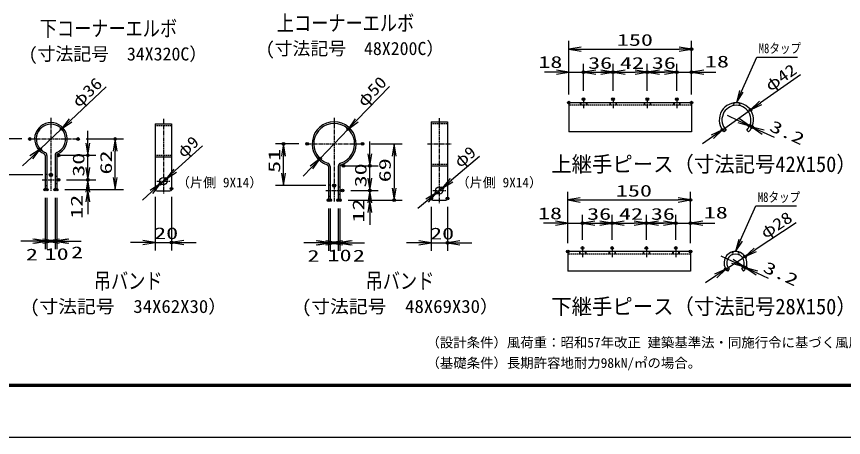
# Model space of a CAD drawing. Units: millimetres, scale not verified. Extents: x -4455 to 4455, y -3150 to 3150.
# Drawn here: x -618 to 2418, y -3150 to -1605 of the extents above; entities that cross this region are included whole.
import ezdxf
from ezdxf.enums import TextEntityAlignment as Align

# ---------------------------------------------------------------- set-up
doc = ezdxf.new("R2010")
doc.units = ezdxf.units.MM
doc.header["$LTSCALE"] = 20
doc.header["$PDMODE"] = 32
doc.header["$PDSIZE"] = 10
doc.linetypes.add('USER2', pattern=[0.375, 0.25, -0.125])
doc.linetypes.add('USER4', pattern=[1.125, 0.75, -0.125, 0.125, -0.125])
for name, color, linetype, lineweight in [('0-2_0', 7, 'Continuous', 25), ('0-4_EXTCNT-L', 2, 'Continuous', 25), ('0-5_DEFPOINTS', 7, 'Continuous', 25), ('0-7_WAKU', 7, 'Continuous', 25), ('0-9_D-TTL-TXT', 2, 'Continuous', 25)]:
    doc.layers.add(name, color=color, linetype=linetype, lineweight=lineweight)
doc.styles.add('ＭＳ ゴシック', font='')
doc.styles.get('ＭＳ ゴシック').set_extended_font_data('MS Gothic')

# ---------------------------------------------------------------- blocks, each defined once
blk = doc.blocks.new('DARROWS')
at = {"layer": '0-2_0', "color": 2}
blk.add_line((0, 0), (-19.982, 0), dxfattribs=at)
blk.add_lwpolyline([(-20, -3.333), (0, 0), (-20, 3.333)], dxfattribs=at)

msp = doc.modelspace()

# ---------------------------------------------------------------- linework, layer by layer
at = {"layer": '0-2_0', "color": 4, "linetype": 'USER4'}
for p, q in [((1463.95, -1908.02), (1463.95, -1941.48)), ((1571.95, -1908.02), (1571.95, -1941.48)), ((1697.95, -1908.02), (1697.95, -1941.48)), ((1805.95, -1908.02), (1805.95, -1941.48)), ((-492, -1976.94), (-492, -2246.83)), ((-79.32, -1980.63), (-79.32, -2254.78)), ((548, -1976.54), (548, -2285.99)), ((933.97, -1977.79), (933.97, -2291.65)), ((-569.2, -2054.15), (-392.62, -2054.15)), ((448.36, -2072.15), (652.15, -2072.15)), ((891.11, -2072.15), (977.3, -2072.15)), ((-524.36, -2204.15), (-464.36, -2204.15)), ((-103.32, -2209.15), (-55.32, -2209.15)), ((517.29, -2243.15), (578.77, -2243.15)), ((909.94, -2243.15), (958.01, -2243.15)), ((1460.37, -2454.34), (1460.37, -2487.8)), ((1568.37, -2454.34), (1568.37, -2487.8)), ((1694.37, -2454.34), (1694.37, -2487.8)), ((1802.37, -2454.34), (1802.37, -2487.8))]:
    msp.add_line(p, q, dxfattribs=at)
at = {"layer": '0-2_0'}
for p, q in [((1409.95, -1920.88), (1409.95, -2028.43)), ((1859.95, -1920.88), (1409.95, -1920.88)), ((1451.95, -1920.88), (1451.95, -1930.48)), ((1454.05, -1920.88), (1454.05, -1930.48)), ((1473.85, -1920.88), (1473.85, -1930.48)), ((1475.95, -1920.88), (1475.95, -1930.48)), ((1559.95, -1920.88), (1559.95, -1930.48)), ((1562.05, -1920.88), (1562.05, -1930.48)), ((1581.85, -1920.88), (1581.85, -1930.48)), ((1583.95, -1920.88), (1583.95, -1930.48)), ((1685.95, -1920.88), (1685.95, -1930.48)), ((1688.05, -1920.88), (1688.05, -1930.48)), ((1707.85, -1920.88), (1707.85, -1930.48)), ((1709.95, -1920.88), (1709.95, -1930.48)), ((1793.95, -1920.88), (1793.95, -1930.48)), ((1796.05, -1920.88), (1796.05, -1930.48)), ((1815.85, -1920.88), (1815.85, -1930.48)), ((1817.95, -1920.88), (1817.95, -1930.48)), ((1859.95, -1920.88), (1859.95, -2028.43)), ((-109.32, -1999.15), (-109.32, -2239.15)), ((-109.32, -1999.15), (-49.32, -1999.15)), ((-49.32, -1999.15), (-49.32, -2239.15)), ((903.97, -1991.15), (903.97, -2273.15)), ((903.97, -1991.15), (963.97, -1991.15)), ((963.97, -1991.15), (963.97, -2273.15)), ((1859.95, -2028.43), (1409.95, -2028.43)), ((1987.49, -2021.64), (1980.71, -2028.43)), ((2063.01, -2021.64), (2069.8, -2028.43)), ((2073.73, -2006.28), (2082.44, -2010.3)), ((-513, -2114.37), (-513, -2240.15)), ((-507, -2114.37), (-507, -2240.15)), ((-477, -2114.37), (-477, -2240.15)), ((-471, -2114.37), (-471, -2240.15)), ((-463.71, -2114.15), (-423.27, -2114.15)), ((-109.32, -2119.15), (-49.32, -2119.15)), ((527, -2154.85), (527, -2279.15)), ((533, -2154.85), (533, -2279.15)), ((563, -2154.85), (563, -2279.15)), ((569, -2154.85), (569, -2279.15)), ((581.99, -2153.15), (622.15, -2153.15)), ((903.97, -2153.15), (963.97, -2153.15)), ((-513, -2183.15), (-507, -2183.15)), ((-477, -2190.65), (-471, -2190.65)), ((-513, -2225.15), (-507, -2225.15)), ((-513, -2240.15), (-507, -2240.15)), ((-477, -2217.65), (-471, -2217.65)), ((-477, -2240.15), (-471, -2240.15)), ((-109.32, -2236.57), (-109.32, -2239.15)), ((-103.32, -2245.15), (-55.32, -2245.15)), ((527, -2222.15), (533, -2222.15)), ((563, -2229.65), (569, -2229.65)), ((527, -2264.15), (533, -2264.15)), ((563, -2256.65), (569, -2256.65)), ((527, -2279.15), (533, -2279.15)), ((563, -2279.15), (569, -2279.15)), ((909.97, -2279.15), (957.97, -2279.15)), ((1448.37, -2467.2), (1448.37, -2476.8)), ((1450.47, -2467.2), (1450.47, -2476.8)), ((1470.27, -2467.2), (1470.27, -2476.8)), ((1472.37, -2467.2), (1472.37, -2476.8)), ((1556.37, -2467.2), (1556.37, -2476.8)), ((1558.47, -2467.2), (1558.47, -2476.8)), ((1578.27, -2467.2), (1578.27, -2476.8)), ((1580.37, -2467.2), (1580.37, -2476.8)), ((1682.37, -2467.2), (1682.37, -2476.8)), ((1684.47, -2467.2), (1684.47, -2476.8)), ((1704.27, -2467.2), (1704.27, -2476.8)), ((1706.37, -2467.2), (1706.37, -2476.8)), ((1790.37, -2467.2), (1790.37, -2476.8)), ((1792.47, -2467.2), (1792.47, -2476.8)), ((1812.27, -2467.2), (1812.27, -2476.8)), ((1814.37, -2467.2), (1814.37, -2476.8)), ((1856.37, -2467.2), (1856.37, -2538.9)), ((1856.37, -2538.9), (1406.37, -2538.9)), ((1998.76, -2532.11), (1991.98, -2538.9)), ((2044.59, -2532.11), (2051.37, -2538.9)), ((2051.06, -2522.86), (2059.76, -2526.9))]:
    msp.add_line(p, q, dxfattribs=at)
at = {"layer": '0-2_0', "linetype": 'USER2'}
for p, q in [((1859.95, -1930.48), (1409.95, -1930.48)), ((2013.25, -1922.03), (2013.25, -1931.84)), ((2015.35, -1921.66), (2015.35, -1931.4)), ((2035.15, -1921.66), (2035.15, -1931.4)), ((2037.25, -1922.03), (2037.25, -1931.84)), ((903.97, -1997.15), (963.97, -1997.15)), ((-109.32, -2005.15), (-49.32, -2005.15)), ((-109.32, -2113.15), (-49.32, -2113.15)), ((903.97, -2147.15), (963.97, -2147.15)), ((1856.37, -2476.8), (1406.37, -2476.8)), ((2009.68, -2468.95), (2009.68, -2479.11)), ((2011.78, -2468.38), (2011.78, -2478.35)), ((2031.58, -2468.38), (2031.58, -2478.35)), ((2033.68, -2468.95), (2033.68, -2479.11))]:
    msp.add_line(p, q, dxfattribs=at)
at = {"layer": '0-2_0'}
msp.add_lwpolyline([(1856.37, -2467.2), (1406.37, -2467.2), (1406.37, -2538.9)], dxfattribs=at)
for centre in [(-79.32, -2209.15), (933.97, -2243.15)]:
    msp.add_circle(centre, 13.5, dxfattribs=at)
for centre, radius, start, end in [((2025.25, -1983.88), 63, 315, 225), ((2025.25, -1983.88), 53.4, 315, 225), ((-492, -2054.15), 60, 294.14774, 245.85226), ((-492, -2054.15), 54, 294.14774, 245.85226), ((548, -2072.15), 81, 288.08001, 251.91999), ((548, -2072.15), 75, 288.08001, 251.91999), ((-519, -2114.37), 6, 0, 65.85226), ((-519, -2114.37), 12, 0, 65.85226), ((-465, -2114.37), 12, 114.14774, 180), ((-465, -2114.37), 6, 114.14774, 180), ((521, -2154.85), 6, 0, 71.91999), ((521, -2154.85), 12, 0, 71.91999), ((575, -2154.85), 12, 108.08001, 180), ((575, -2154.85), 6, 108.08001, 180), ((-103.32, -2239.15), 6, 180, 270), ((-55.32, -2239.15), 6, 270, 0), ((909.97, -2273.15), 6, 180, 270), ((957.97, -2273.15), 6, 270, 0), ((2021.68, -2509.2), 42, 315, 225), ((2021.68, -2509.2), 32.4, 315, 225)]:
    msp.add_arc(centre, radius, start, end, dxfattribs=at)
at = {"layer": '0-4_EXTCNT-L', "color": 1}
for p, q in [((1409.95, -1890.88), (1409.95, -1694.34)), ((1859.95, -1890.88), (1859.95, -1694.34)), ((1409.95, -1890.88), (1409.95, -1778.84)), ((1463.95, -1878.02), (1463.95, -1778.84)), ((1463.95, -1878.02), (1463.95, -1778.84)), ((1571.95, -1878.02), (1571.95, -1778.84)), ((1571.95, -1878.02), (1571.95, -1778.84)), ((1697.95, -1878.02), (1697.95, -1778.84)), ((1697.95, -1878.02), (1697.95, -1778.84)), ((1805.95, -1878.02), (1805.95, -1778.84)), ((1805.95, -1878.02), (1805.95, -1778.84)), ((1859.95, -1890.88), (1859.95, -1778.84)), ((-599.2, -2054.15), (-667, -2054.15)), ((-362.62, -2054.15), (-226, -2054.15)), ((418.36, -2072.15), (332, -2072.15)), ((682.15, -2072.15), (798, -2072.15)), ((-433.71, -2114.15), (-327, -2114.15)), ((611.99, -2153.15), (709, -2153.15)), ((-522, -2186.15), (-667, -2186.15)), ((-434.36, -2204.15), (-327, -2204.15)), ((-434.36, -2204.15), (-327, -2204.15)), ((-441, -2240.15), (-327, -2240.15)), ((-441, -2240.15), (-226, -2240.15)), ((518, -2225.15), (332, -2225.15)), ((608.77, -2243.15), (709, -2243.15)), ((608.77, -2243.15), (709, -2243.15)), ((-513, -2270.15), (-513, -2459.15)), ((-507, -2270.15), (-507, -2459.15)), ((-507, -2270.15), (-507, -2459.15)), ((-477, -2270.15), (-477, -2459.15)), ((-477, -2270.15), (-477, -2459.15)), ((-471, -2270.15), (-471, -2459.15)), ((-109.32, -2266.57), (-109.32, -2464.15)), ((-49.32, -2266.57), (-49.32, -2464.15)), ((1406.37, -2437.2), (1406.37, -2248.07)), ((1856.37, -2437.2), (1856.37, -2248.07)), ((599, -2279.15), (709, -2279.15)), ((599, -2279.15), (798, -2279.15)), ((903.97, -2303.15), (903.97, -2465.15)), ((963.97, -2303.15), (963.97, -2465.15)), ((527, -2309.15), (527, -2465.15)), ((533, -2309.15), (533, -2465.15)), ((533, -2309.15), (533, -2465.15)), ((563, -2309.15), (563, -2465.15)), ((563, -2309.15), (563, -2465.15)), ((569, -2309.15), (569, -2465.15)), ((1406.37, -2437.2), (1406.37, -2333.09)), ((1460.37, -2424.34), (1460.37, -2333.09)), ((1460.37, -2424.34), (1460.37, -2333.09)), ((1568.37, -2424.34), (1568.37, -2333.09)), ((1568.37, -2424.34), (1568.37, -2333.09)), ((1694.37, -2424.34), (1694.37, -2333.09)), ((1694.37, -2424.34), (1694.37, -2333.09)), ((1802.37, -2424.34), (1802.37, -2332.93)), ((1802.37, -2424.34), (1802.37, -2333.09)), ((1856.37, -2437.2), (1856.37, -2332.93))]:
    msp.add_line(p, q, dxfattribs=at)
at = {"layer": '0-4_EXTCNT-L'}
for p, q in [((1454.95, -1724.34), (1814.95, -1724.34)), ((1364.95, -1808.84), (1319.95, -1808.84)), ((1409.95, -1808.84), (1463.95, -1808.84)), ((1508.95, -1808.84), (1553.95, -1808.84)), ((1508.95, -1808.84), (1526.95, -1808.84)), ((1616.95, -1808.84), (1652.95, -1808.84)), ((1760.95, -1808.84), (1715.95, -1808.84)), ((1742.95, -1808.84), (1760.95, -1808.84)), ((1805.95, -1808.84), (1859.95, -1808.84)), ((1904.95, -1808.84), (1949.95, -1808.84)), ((2260.87, -1818.27), (2113.61, -1921.78)), ((-289, -1862.75), (-419.97, -1986.23)), ((750.65, -1861.22), (631.14, -1985.61)), ((1973.71, -2020.11), (2076.8, -1947.65)), ((2032.88, -1987.4), (1992.03, -1968.53)), ((-531.29, -2091.19), (-452.71, -2017.1)), ((-357, -2069.15), (-357, -2024.15)), ((496.04, -2126.23), (599.96, -2018.06)), ((2073.73, -2006.28), (2082.44, -2010.3)), ((2123.29, -2029.18), (2164.14, -2048.05)), ((679, -2108.15), (679, -2063.15)), ((1936.9, -2045.98), (1900.08, -2071.86)), ((64.43, -2079.61), (-35.86, -2169.98)), ((-564.03, -2122.06), (-596.77, -2152.93)), ((-357, -2159.15), (-357, -2114.15)), ((-357, -2204.15), (-357, -2114.15)), ((-256, -2195.15), (-256, -2099.15)), ((362, -2180.15), (362, -2117.15)), ((768, -2117.15), (768, -2234.15)), ((1081.71, -2118.19), (978.64, -2205.37)), ((679, -2198.15), (679, -2153.15)), ((679, -2243.15), (679, -2153.15)), ((464.86, -2158.68), (433.68, -2191.13)), ((-357, -2240.15), (-357, -2204.15)), ((-89.35, -2218.18), (-69.29, -2200.11)), ((679, -2279.15), (679, -2243.15)), ((923.66, -2251.86), (944.28, -2234.43)), ((-357, -2249.15), (-357, -2294.15)), ((-122.77, -2248.31), (-156.2, -2278.43)), ((-357, -2285.15), (-357, -2330.15)), ((679, -2288.15), (679, -2333.15)), ((889.3, -2280.92), (854.95, -2309.98)), ((1451.37, -2278.07), (1811.37, -2278.07)), ((679, -2324.15), (679, -2369.15)), ((1361.37, -2363.09), (1316.37, -2363.09)), ((1406.37, -2363.09), (1460.37, -2363.09)), ((1505.37, -2363.09), (1550.37, -2363.09)), ((1505.37, -2363.09), (1523.37, -2363.09)), ((1613.37, -2363.09), (1649.37, -2363.09)), ((1757.37, -2362.93), (1712.37, -2362.93)), ((1739.37, -2363.09), (1757.37, -2363.09)), ((1802.37, -2362.93), (1856.37, -2362.93)), ((1901.37, -2362.93), (1946.37, -2362.93)), ((2244.45, -2362.02), (2094.26, -2461.24)), ((-558, -2429.15), (-603, -2429.15)), ((-552, -2429.15), (-597, -2429.15)), ((-522, -2429.15), (-567, -2429.15)), ((-513, -2429.15), (-507, -2429.15)), ((-507, -2429.15), (-477, -2429.15)), ((-471, -2429.15), (-477, -2429.15)), ((-462, -2429.15), (-417, -2429.15)), ((-432, -2429.15), (-387, -2429.15)), ((-426, -2429.15), (-381, -2429.15)), ((-154.32, -2434.15), (-199.32, -2434.15)), ((-109.32, -2434.15), (-49.32, -2434.15)), ((-4.32, -2434.15), (40.68, -2434.15)), ((482, -2435.15), (437, -2435.15)), ((488, -2435.15), (443, -2435.15)), ((518, -2435.15), (473, -2435.15)), ((527, -2435.15), (533, -2435.15)), ((533, -2435.15), (563, -2435.15)), ((569, -2435.15), (563, -2435.15)), ((578, -2435.15), (623, -2435.15)), ((608, -2435.15), (653, -2435.15)), ((614, -2435.15), (659, -2435.15)), ((858.97, -2435.15), (813.97, -2435.15)), ((903.97, -2435.15), (963.97, -2435.15)), ((1008.97, -2435.15), (1053.97, -2435.15)), ((2010.25, -2503.89), (1969.44, -2484.93)), ((1986.63, -2532.35), (2056.72, -2486.05)), ((2051.06, -2522.86), (2059.76, -2526.9)), ((2100.57, -2545.87), (2141.38, -2564.83)), ((1949.09, -2557.16), (1911.54, -2581.96))]:
    msp.add_line(p, q, dxfattribs=at)
at = {"layer": '0-4_EXTCNT-L', "color": 4}
for points in [[(2043.6, -1879.79), (2099.96, -1753.54), (2249.19, -1753.54)], [(2040.32, -2426.11), (2096.69, -2299.86), (2245.92, -2299.86)]]:
    msp.add_lwpolyline(points, dxfattribs=at)
for centre in [(-492, -2186.15), (548, -2225.15)]:
    msp.add_circle(centre, 6, dxfattribs=at)
at = {"layer": '0-5_DEFPOINTS'}
for p in [(1859.95, -1724.34), (1463.95, -1808.84), (1571.95, -1808.84), (1697.95, -1808.84), (1805.95, -1808.84), (1859.95, -1808.84), (1463.95, -1908.02), (1571.95, -1908.02), (1697.95, -1908.02), (1805.95, -1908.02), (1409.95, -1920.88), (1859.95, -1920.88), (2076.8, -1947.65), (2073.73, -2006.28), (-452.71, -2017.1), (599.96, -2018.06), (1973.71, -2020.11), (2082.44, -2010.3), (2082.44, -2010.3), (-569.2, -2054.15), (-392.62, -2054.15), (-256, -2054.15), (-531.29, -2091.19), (362, -2072.15), (448.36, -2072.15), (652.15, -2072.15), (-463.71, -2114.15), (-357, -2114.15), (496.04, -2126.23), (581.99, -2153.15), (679, -2153.15), (-492, -2186.15), (-464.36, -2204.15), (-357, -2204.15), (-89.35, -2218.18), (-69.29, -2200.11), (-513, -2240.15), (-507, -2240.15), (-477, -2240.15), (-471, -2240.15), (-109.32, -2236.57), (-49.32, -2236.57), (548, -2225.15), (578.77, -2243.15), (679, -2243.15), (923.66, -2251.86), (944.28, -2234.43), (527, -2279.15), (533, -2279.15), (563, -2279.15), (569, -2279.15), (768, -2279.15), (903.97, -2273.15), (963.97, -2273.15), (1856.37, -2278.07), (1460.37, -2363.09), (1568.37, -2363.09), (1694.37, -2363.09), (1802.37, -2363.09), (1856.37, -2362.93), (-507, -2429.15), (-477, -2429.15), (-49.32, -2434.15), (533, -2435.15), (563, -2435.15), (963.97, -2435.15), (1460.37, -2454.34), (1568.37, -2454.34), (1694.37, -2454.34), (1802.37, -2454.34), (1406.37, -2467.2), (1856.37, -2467.2), (2056.72, -2486.05), (2051.06, -2522.86), (1986.63, -2532.35), (2059.76, -2526.9), (2059.76, -2526.9)]:
    msp.add_point(p, dxfattribs=at)
at = {"layer": '0-7_WAKU', "color": 3}
msp.add_lwpolyline([(-4455, 3150), (4455, 3150), (4455, -3150), (-4455, -3150)], close=True, dxfattribs=at)
at = {"layer": '0-7_WAKU'}
for points in [[(-4155, 2962.5), (4155, 2962.5), (4155, -2962.5), (-4155, -2962.5)], [(-4153.13, 2960.62), (4153.12, 2960.62), (4153.12, -2960.63), (-4153.13, -2960.63)], [(-4151.25, 2958.75), (4151.25, 2958.75), (4151.25, -2958.75), (-4151.25, -2958.75)], [(-4149.38, 2956.87), (4149.37, 2956.87), (4149.37, -2956.88), (-4149.38, -2956.88)], [(-4147.5, 2955), (4147.5, 2955), (4147.5, -2955), (-4147.5, -2955)]]:
    msp.add_lwpolyline(points, close=True, dxfattribs=at)

# ---------------------------------------------------------------- block references
at = {"layer": '0-4_EXTCNT-L', "xscale": 2.25, "yscale": 2.25}
for p, rotation in [((1409.95, -1724.34), 180), ((1463.95, -1808.84), 180), ((1463.95, -1808.84), 180), ((1571.95, -1808.84), 180), ((1697.95, -1808.84), 180), ((1859.95, -1808.84), 180), ((2025.25, -1920.88), 245.94158), ((2076.8, -1947.65), 215.10206), ((-452.71, -2017.1), 223.31532), ((599.96, -2018.06), 226.14576), ((2073.73, -2006.28), 335.20014), ((2082.44, -2010.3), 155.20014), ((1973.71, -2020.11), 35.10206), ((-256, -2054.15), 90), ((-531.29, -2091.19), 43.31532), ((-357, -2114.15), 270), ((362, -2072.15), 90), ((768, -2072.15), 90), ((496.04, -2126.23), 46.14576), ((679, -2153.15), 270), ((-357, -2204.15), 270), ((-69.29, -2200.11), 222.02314), ((362, -2225.15), 270), ((-357, -2204.15), 90), ((-256, -2240.15), 270), ((-89.35, -2218.18), 42.02314), ((679, -2243.15), 270), ((944.28, -2234.43), 220.22389), ((-357, -2240.15), 90), ((679, -2243.15), 90), ((768, -2279.15), 270), ((923.66, -2251.86), 40.22389), ((1406.37, -2278.07), 180), ((679, -2279.15), 90), ((1460.37, -2363.09), 180), ((1460.37, -2363.09), 180), ((1568.37, -2363.09), 180), ((1694.37, -2363.09), 180), ((1856.37, -2362.93), 180), ((-507, -2429.15), 180), ((-477, -2429.15), 180), ((-471, -2429.15), 180), ((-49.32, -2434.15), 180), ((533, -2435.15), 180), ((563, -2435.15), 180), ((569, -2435.15), 180), ((963.97, -2435.15), 180), ((2021.98, -2467.2), 245.94158), ((2056.72, -2486.05), 213.45095), ((2051.06, -2522.86), 335.07506), ((2059.76, -2526.9), 155.07506), ((1986.63, -2532.35), 33.45095)]:
    msp.add_blockref('DARROWS', p, dxfattribs=dict(at, rotation=rotation))
for p in [(1859.95, -1724.34), (1409.95, -1808.84), (1571.95, -1808.84), (1697.95, -1808.84), (1805.95, -1808.84), (1805.95, -1808.84), (1856.37, -2278.07), (1406.37, -2363.09), (1568.37, -2363.09), (1694.37, -2363.09), (1802.37, -2362.93), (1802.37, -2363.09), (-513, -2429.15), (-507, -2429.15), (-477, -2429.15), (-109.32, -2434.15), (527, -2435.15), (533, -2435.15), (563, -2435.15), (903.97, -2435.15)]:
    msp.add_blockref('DARROWS', p, dxfattribs=at)

# ---------------------------------------------------------------- texts
at = {"layer": '0-4_EXTCNT-L', "color": 4, "style": 'ＭＳ ゴシック'}
for s, height, width, p in [('上コーナーエルボ', 57.77, 0.8, (337.53, -1674.63)), ('下コーナーエルボ', 57.77, 0.8, (-533.06, -1694.63)), ('M8タップ', 35.6, 0.8, (2107.16, -1749.82)), ('上継手ピース（寸法記号42X150）', 57.73, 0.95, (1345.25, -2192.78)), ('M8タップ', 35.6, 0.8, (2103.88, -2296.14)), ('吊バンド', 57.77, 0.8, (-334.47, -2621.63)), ('吊バンド', 57.77, 0.8, (663.53, -2621.63)), ('(寸法記号\u300034X62X30）', 48.11, 1.05, (-568.33, -2707.4)), ('(寸法記号\u300048X69X30）', 48.11, 1.05, (429.67, -2707.4)), ('下継手ピース（寸法記号28X150）', 57.73, 0.95, (1345.25, -2715.32))]:
    msp.add_text(s, height=height, dxfattribs=dict(at, width=width)).set_placement(p, align=Align.BOTTOM_LEFT)
at = {"layer": '0-4_EXTCNT-L', "color": 3, "style": 'ＭＳ ゴシック', "width": 1.5}
for s, p in [('150', (1586.2, -1725.17)), ('18', (1297.68, -1806.27)), ('36', (1480.45, -1809.67)), ('42', (1597.45, -1809.67)), ('36', (1714.45, -1809.67)), ('18', (1909.52, -1804.43)), ('150', (1582.62, -2278.9)), ('18', (1296.48, -2361.69)), ('18', (1905.19, -2359.07)), ('36', (1476.87, -2363.91)), ('42', (1593.87, -2363.91)), ('36', (1710.87, -2363.91)), ('20', (-113.07, -2434.97)), ('20', (900.22, -2435.97)), ('2', (-584, -2512.97)), ('10', (-515.25, -2510.97)), ('2', (-418, -2504.97)), ('2', (450, -2517.97)), ('10', (523.75, -2515.97)), ('2', (617, -2516.97))]:
    msp.add_text(s, height=43.26, dxfattribs=at).set_placement(p, align=Align.BOTTOM_LEFT)
at = {"layer": '0-4_EXTCNT-L', "color": 4, "style": 'ＭＳ ゴシック'}
for s, height, p in [('(寸法記号\u300048X200C）', 48.11, (296.67, -1760.4)), ('(寸法記号\u300034X320C）', 48.11, (-573.92, -1780.4)), ('（片側 9X14）', 35.6, (-30.38, -2242.21)), ('（片側 9X14）', 35.6, (996.62, -2242.21))]:
    msp.add_text(s, height=height, dxfattribs=at).set_placement(p, align=Align.BOTTOM_LEFT)
at = {"layer": '0-4_EXTCNT-L', "color": 3, "style": 'ＭＳ ゴシック'}
for s, rotation, width, p in [('φ42', 35.102, 1.2, (2157.04, -1892.26)), ('φ36', 43.315, 1.2, (-381.2, -1950.82)), ('φ50', 46.146, 1.2, (668.11, -1948.33)), ('3.2', 335.2, 1.5, (2137.12, -2034.22)), ('φ9', 42.023, 1.1, (3.7, -2135.45)), ('51', 90, 1.5, (362.83, -2178.65)), ('φ9', 40.224, 1.1, (1019.26, -2172.1)), ('30', 90, 1.5, (-356.17, -2192.9)), ('62', 90, 1.5, (-255.17, -2184.65)), ('30', 90, 1.5, (679.83, -2231.9)), ('69', 90, 1.5, (768.83, -2213.15)), ('12', 90, 1.5, (-363.17, -2347.15)), ('12', 90, 1.5, (671.83, -2361.15)), ('φ28', 33.451, 1.2, (2138.52, -2433)), ('3.2', 335.075, 1.5, (2113.95, -2552.02))]:
    msp.add_text(s, height=43.26, rotation=rotation, dxfattribs=dict(at, width=width)).set_placement(p, align=Align.BOTTOM_LEFT)
at = {"layer": '0-9_D-TTL-TXT', "color": 7, "style": 'ＭＳ ゴシック'}
for s, p in [('（設計条件）風荷重：昭和57年改正 建築基準法・同施行令に基づく風圧力に準拠。', (886.94, -2830.2)), ('（基礎条件）長期許容地耐力98kN/㎡の場合。', (886.94, -2905.2))]:
    msp.add_text(s, height=36.08, dxfattribs=at).set_placement(p, align=Align.BOTTOM_LEFT)

doc.saveas('drawing.dxf')
